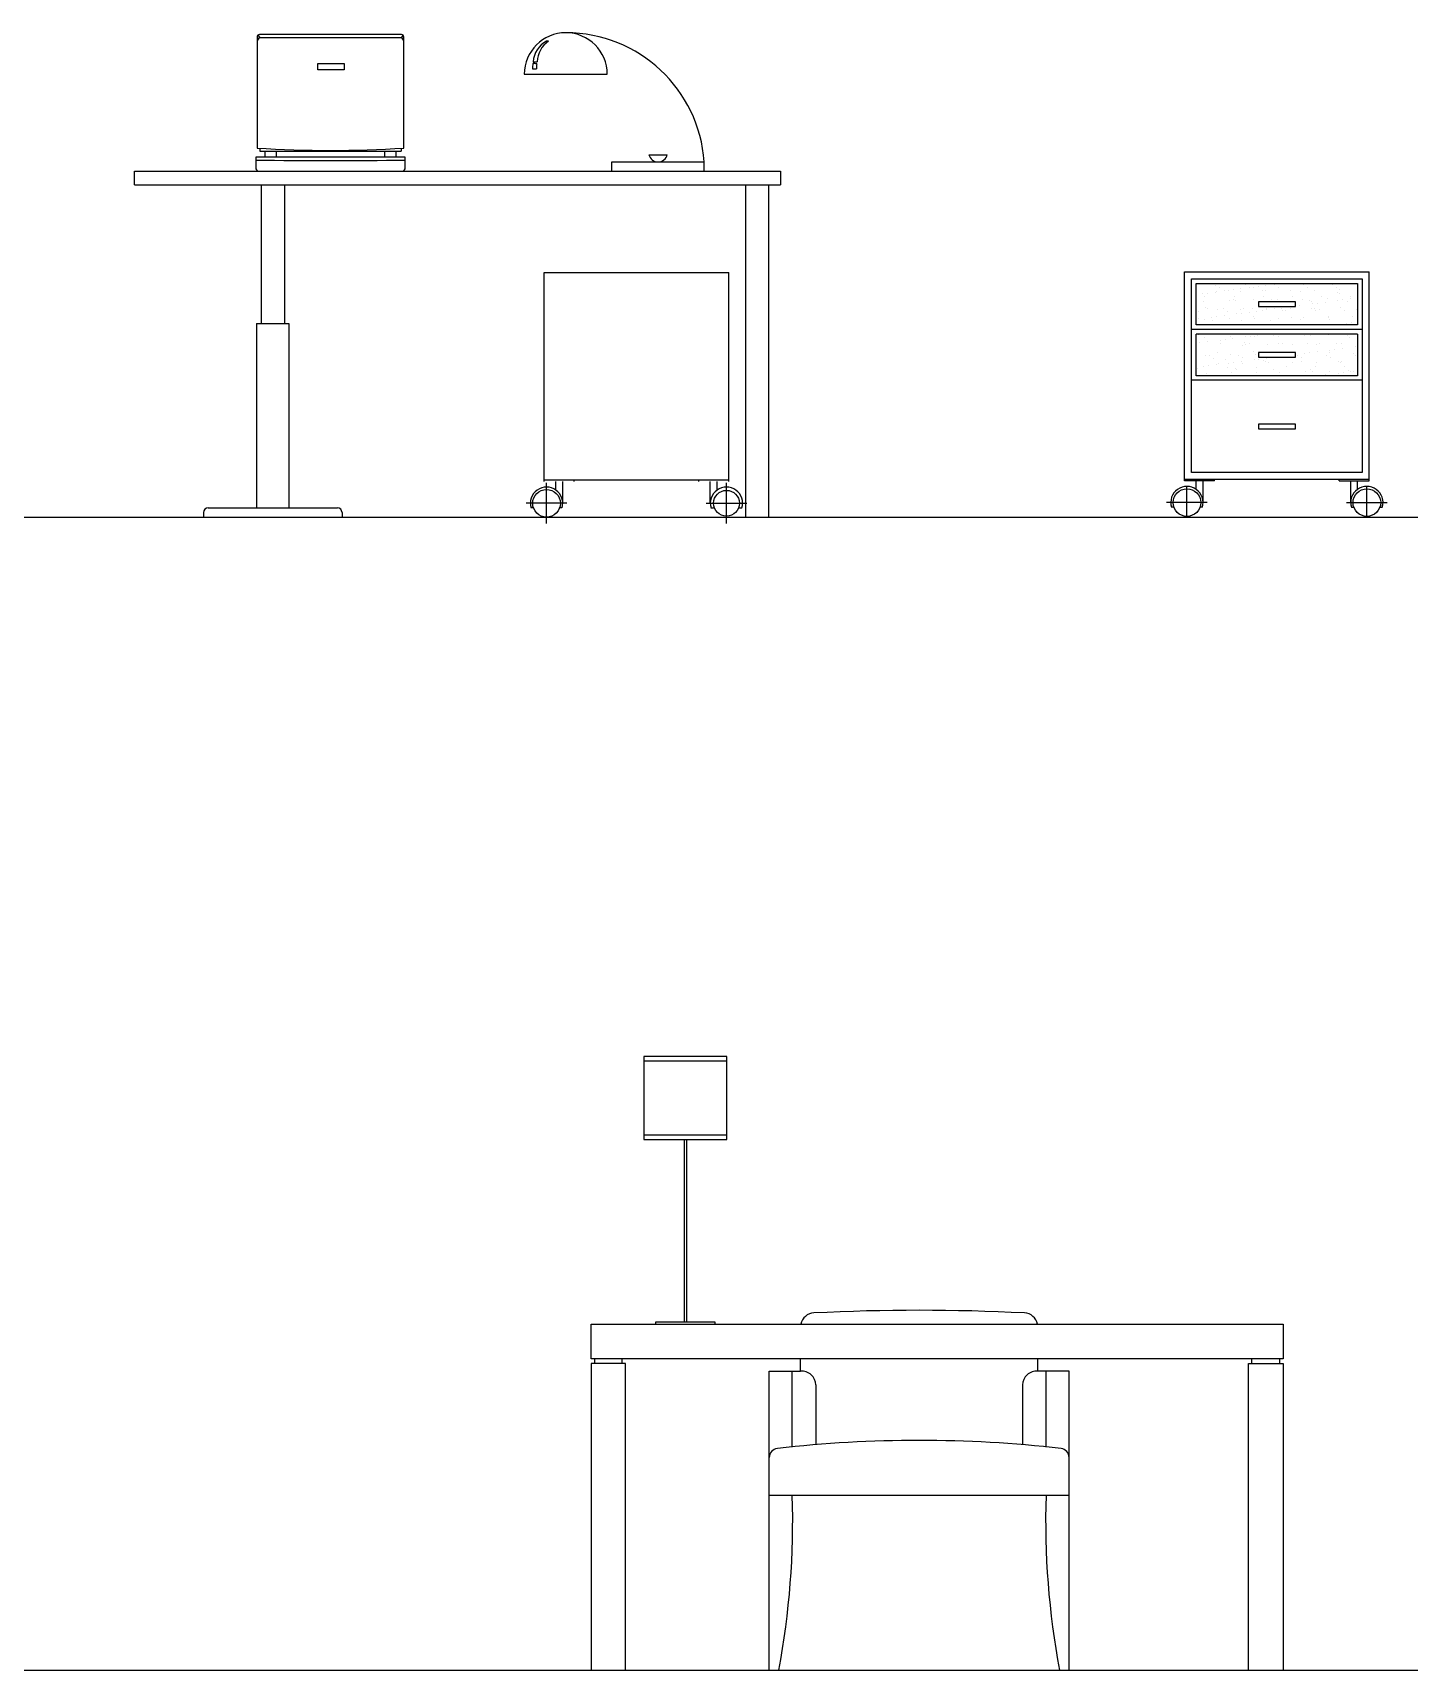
# Model space of a CAD drawing. Header units: inches. Extents: x 6.9 to 49.4, y 11.8 to 36.5.
# Drawn here: x 17.113 to 20.096, y 19.924 to 23.474 of the extents above; entities that cross this region are included whole.
import ezdxf

# ---------------------------------------------------------------- set-up
doc = ezdxf.new("R2010")
doc.units = ezdxf.units.IN
doc.header["$MEASUREMENT"] = 0
doc.layers.add('02', color=2, linetype='Continuous')
doc.layers.add('1', color=1, linetype='Continuous')

msp = doc.modelspace()

# ---------------------------------------------------------------- linework, layer by layer
at = {"layer": '02'}
for p, q in [((17.6006, 23.4685), (17.6052, 23.4638)), ((17.9121, 23.4699), (17.6041, 23.4699)), ((17.9156, 23.4685), (17.911, 23.4638)), ((17.5991, 23.4649), (17.5991, 23.2239)), ((17.6052, 23.4638), (17.911, 23.4638)), ((17.9171, 23.2239), (17.9171, 23.4649)), ((17.7306, 23.4071), (17.7878, 23.4071)), ((17.7306, 23.3935), (17.7306, 23.4071)), ((17.7878, 23.4071), (17.7878, 23.3935)), ((17.7878, 23.3935), (17.7306, 23.3935)), ((18.1781, 23.3839), (18.3581, 23.3839)), ((17.6051, 23.2239), (17.6051, 23.2169)), ((17.9111, 23.2239), (17.9111, 23.2169)), ((17.9201, 23.2039), (17.5961, 23.2039)), ((17.5961, 23.2039), (17.5961, 23.1789)), ((17.6051, 23.2169), (17.9111, 23.2169)), ((17.6161, 23.2169), (17.6161, 23.2039)), ((17.6401, 23.2169), (17.6401, 23.2039)), ((17.8751, 23.2169), (17.8751, 23.2039)), ((17.9001, 23.2169), (17.9001, 23.2039)), ((17.9201, 23.1789), (17.9201, 23.2039)), ((18.3681, 23.1739), (18.3681, 23.1939)), ((18.3681, 23.1939), (18.5681, 23.1939)), ((18.4481, 23.2094), (18.4881, 23.2094)), ((18.5681, 23.1739), (18.5681, 23.1939)), ((17.3331, 23.1739), (18.7334, 23.1739)), ((17.3331, 23.1439), (17.3331, 23.1739)), ((18.7334, 23.1739), (18.7334, 23.1439)), ((17.3331, 23.1439), (18.7334, 23.1439)), ((17.6081, 23.1439), (17.6081, 22.8439)), ((17.6581, 23.1439), (17.6581, 22.8439)), ((18.6584, 22.4239), (18.6584, 23.1439)), ((18.7084, 22.4239), (18.7084, 23.1439)), ((18.2214, 22.5009), (18.2214, 22.9539)), ((18.2214, 22.9539), (18.6214, 22.9539)), ((18.6214, 22.5009), (18.6214, 22.9539)), ((19.6094, 22.5024), (19.6094, 22.9554)), ((19.6094, 22.9554), (20.0094, 22.9554)), ((19.6244, 22.9404), (19.9944, 22.9404)), ((19.6244, 22.5204), (19.6244, 22.9404)), ((19.9944, 22.9404), (19.9944, 22.5204)), ((20.0094, 22.5024), (20.0094, 22.9554)), ((19.6344, 22.9304), (19.9844, 22.9304)), ((19.6344, 22.8404), (19.6344, 22.9304)), ((19.6491, 22.9077), (19.6491, 22.9077)), ((19.6535, 22.9017), (19.6535, 22.9017)), ((19.6597, 22.9091), (19.6597, 22.9091)), ((19.6762, 22.9113), (19.6762, 22.9113)), ((19.6773, 22.927), (19.6773, 22.927)), ((19.6784, 22.9132), (19.6784, 22.9132)), ((19.6859, 22.9215), (19.6859, 22.9215)), ((19.6959, 22.915), (19.6959, 22.915)), ((19.7038, 22.9149), (19.7038, 22.9149)), ((19.7144, 22.9163), (19.7144, 22.9163)), ((19.7168, 22.9019), (19.7168, 22.9019)), ((19.7303, 22.9129), (19.7303, 22.9129)), ((19.7309, 22.9185), (19.7309, 22.9185)), ((19.7406, 22.9271), (19.7406, 22.9271)), ((19.7492, 22.9216), (19.7492, 22.9216)), ((19.7585, 22.9221), (19.7585, 22.9221)), ((19.7691, 22.9235), (19.7691, 22.9235)), ((19.7772, 22.9143), (19.7772, 22.9143)), ((19.78, 22.902), (19.78, 22.902)), ((19.7852, 22.9149), (19.7852, 22.9149)), ((19.7856, 22.9257), (19.7856, 22.9257)), ((19.8039, 22.9272), (19.8039, 22.9272)), ((19.8125, 22.9217), (19.8125, 22.9217)), ((19.8132, 22.9293), (19.8132, 22.9293)), ((19.8384, 22.9156), (19.8384, 22.9156)), ((19.842, 22.9287), (19.842, 22.9287)), ((19.8433, 22.9021), (19.8433, 22.9021)), ((19.8597, 22.9125), (19.8597, 22.9125)), ((19.8672, 22.9273), (19.8672, 22.9273)), ((19.8757, 22.9219), (19.8757, 22.9219)), ((19.8904, 22.9154), (19.8904, 22.9154)), ((19.9066, 22.9022), (19.9066, 22.9022)), ((19.9208, 22.9303), (19.9208, 22.9303)), ((19.9305, 22.9274), (19.9305, 22.9274)), ((19.939, 22.922), (19.939, 22.922)), ((19.941, 22.9118), (19.941, 22.9118)), ((19.9447, 22.9083), (19.9447, 22.9083)), ((19.9453, 22.9173), (19.9453, 22.9173)), ((19.9699, 22.9023), (19.9699, 22.9023)), ((19.9844, 22.9304), (19.9844, 22.8404)), ((19.6348, 22.8971), (19.6348, 22.8971)), ((19.639, 22.8705), (19.639, 22.8705)), ((19.651, 22.8922), (19.651, 22.8922)), ((19.655, 22.8786), (19.655, 22.8786)), ((19.6587, 22.8752), (19.6587, 22.8752)), ((19.6796, 22.874), (19.6796, 22.874)), ((19.6937, 22.8761), (19.6937, 22.8761)), ((19.7023, 22.8706), (19.7023, 22.8706)), ((19.7058, 22.8941), (19.7058, 22.8941)), ((19.7161, 22.8964), (19.7161, 22.8964)), ((19.7198, 22.893), (19.7198, 22.893)), ((19.7226, 22.8648), (19.7226, 22.8648)), ((19.7316, 22.8738), (19.7316, 22.8738)), ((19.7331, 22.8662), (19.7331, 22.8662)), ((19.7375, 22.8768), (19.7375, 22.8768)), ((19.7497, 22.8683), (19.7497, 22.8683)), ((19.757, 22.8762), (19.757, 22.8762)), ((19.759, 22.8948), (19.759, 22.8948)), ((19.7656, 22.8707), (19.7656, 22.8707)), ((19.8494, 22.8904), (19.7694, 22.8904)), ((19.7694, 22.8904), (19.7694, 22.8804)), ((19.7694, 22.8804), (19.8494, 22.8804)), ((19.7773, 22.872), (19.7773, 22.872)), ((19.7865, 22.8758), (19.7865, 22.8758)), ((19.7878, 22.8734), (19.7878, 22.8734)), ((19.7986, 22.8946), (19.7986, 22.8946)), ((19.8044, 22.8755), (19.8044, 22.8755)), ((19.811, 22.8946), (19.811, 22.8946)), ((19.8188, 22.8761), (19.8188, 22.8761)), ((19.8226, 22.8727), (19.8226, 22.8727)), ((19.8289, 22.8709), (19.8289, 22.8709)), ((19.832, 22.8792), (19.832, 22.8792)), ((19.8397, 22.8765), (19.8397, 22.8765)), ((19.8494, 22.8804), (19.8494, 22.8904)), ((19.859, 22.8827), (19.859, 22.8827)), ((19.8659, 22.8966), (19.8659, 22.8966)), ((19.8799, 22.8939), (19.8799, 22.8939)), ((19.8836, 22.8905), (19.8836, 22.8905)), ((19.8836, 22.8764), (19.8836, 22.8764)), ((19.8866, 22.8864), (19.8866, 22.8864)), ((19.8917, 22.8762), (19.8917, 22.8762)), ((19.8922, 22.871), (19.8922, 22.871)), ((19.8972, 22.8878), (19.8972, 22.8878)), ((19.9013, 22.8743), (19.9013, 22.8743)), ((19.9137, 22.8899), (19.9137, 22.8899)), ((19.9191, 22.8972), (19.9191, 22.8972)), ((19.9413, 22.8936), (19.9413, 22.8936)), ((19.9466, 22.8782), (19.9466, 22.8782)), ((19.9519, 22.895), (19.9519, 22.895)), ((19.9554, 22.8711), (19.9554, 22.8711)), ((19.9624, 22.8921), (19.9624, 22.8921)), ((19.9684, 22.8971), (19.9684, 22.8971)), ((19.9826, 22.8736), (19.9826, 22.8736)), ((17.5981, 22.8439), (17.5981, 22.4439)), ((17.5981, 22.8439), (17.6681, 22.8439)), ((17.6681, 22.8439), (17.6681, 22.4439)), ((19.9944, 22.8304), (19.6244, 22.8304)), ((19.9844, 22.8404), (19.6344, 22.8404)), ((19.6403, 22.8539), (19.6403, 22.8539)), ((19.6522, 22.853), (19.6522, 22.853)), ((19.6679, 22.8576), (19.6679, 22.8576)), ((19.6699, 22.8509), (19.6699, 22.8509)), ((19.6784, 22.859), (19.6784, 22.859)), ((19.695, 22.8611), (19.695, 22.8611)), ((19.6966, 22.8404), (19.6966, 22.8404)), ((19.7071, 22.855), (19.7071, 22.855)), ((19.7332, 22.851), (19.7332, 22.851)), ((19.7577, 22.8583), (19.7577, 22.8583)), ((19.7615, 22.8548), (19.7615, 22.8548)), ((19.7964, 22.8511), (19.7964, 22.8511)), ((19.8123, 22.8554), (19.8123, 22.8554)), ((19.8402, 22.8565), (19.8402, 22.8565)), ((19.8597, 22.8512), (19.8597, 22.8512)), ((19.8672, 22.8574), (19.8672, 22.8574)), ((19.9204, 22.8581), (19.9204, 22.8581)), ((19.9215, 22.8558), (19.9215, 22.8558)), ((19.923, 22.8513), (19.923, 22.8513)), ((19.9601, 22.8434), (19.9601, 22.8434)), ((19.9707, 22.8448), (19.9707, 22.8448)), ((19.9723, 22.8578), (19.9723, 22.8578)), ((19.9844, 22.8204), (19.6344, 22.8204)), ((19.6344, 22.7304), (19.6344, 22.8204)), ((19.6393, 22.8192), (19.6393, 22.8192)), ((19.6425, 22.8016), (19.6425, 22.8016)), ((19.6535, 22.8139), (19.6535, 22.8139)), ((19.6554, 22.8196), (19.6554, 22.8196)), ((19.659, 22.8038), (19.659, 22.8038)), ((19.6863, 22.8), (19.6863, 22.8)), ((19.6866, 22.8074), (19.6866, 22.8074)), ((19.6972, 22.8088), (19.6972, 22.8088)), ((19.7084, 22.8158), (19.7084, 22.8158)), ((19.7137, 22.811), (19.7137, 22.811)), ((19.7187, 22.8197), (19.7187, 22.8197)), ((19.7342, 22.7955), (19.7342, 22.7955)), ((19.7383, 22.8023), (19.7383, 22.8023)), ((19.7413, 22.8146), (19.7413, 22.8146)), ((19.742, 22.7988), (19.742, 22.7988)), ((19.7496, 22.8001), (19.7496, 22.8001)), ((19.7519, 22.816), (19.7519, 22.816)), ((19.7616, 22.8165), (19.7616, 22.8165)), ((19.7684, 22.8182), (19.7684, 22.8182)), ((19.782, 22.8199), (19.782, 22.8199)), ((19.7891, 22.7975), (19.7891, 22.7975)), ((19.7994, 22.8201), (19.7994, 22.8201)), ((19.8031, 22.8167), (19.8031, 22.8167)), ((19.8129, 22.8002), (19.8129, 22.8002)), ((19.8136, 22.8163), (19.8136, 22.8163)), ((19.8208, 22.8005), (19.8208, 22.8005)), ((19.8423, 22.7981), (19.8423, 22.7981)), ((19.8453, 22.82), (19.8453, 22.82)), ((19.8685, 22.8182), (19.8685, 22.8182)), ((19.8761, 22.8003), (19.8761, 22.8003)), ((19.8819, 22.8183), (19.8819, 22.8183)), ((19.8942, 22.7979), (19.8942, 22.7979)), ((19.9021, 22.7998), (19.9021, 22.7998)), ((19.9086, 22.8201), (19.9086, 22.8201)), ((19.9216, 22.8189), (19.9216, 22.8189)), ((19.9394, 22.8004), (19.9394, 22.8004)), ((19.9491, 22.7999), (19.9491, 22.7999)), ((19.9632, 22.8176), (19.9632, 22.8176)), ((19.9669, 22.8142), (19.9669, 22.8142)), ((19.9718, 22.8202), (19.9718, 22.8202)), ((19.9788, 22.7933), (19.9788, 22.7933)), ((19.9844, 22.8204), (19.9844, 22.7304)), ((19.6548, 22.7747), (19.6548, 22.7747)), ((19.6633, 22.7742), (19.6633, 22.7742)), ((19.6719, 22.7687), (19.6719, 22.7687)), ((19.681, 22.781), (19.681, 22.781)), ((19.6835, 22.7566), (19.6835, 22.7566)), ((19.6986, 22.7648), (19.6986, 22.7648)), ((19.7053, 22.7573), (19.7053, 22.7573)), ((19.7097, 22.7767), (19.7097, 22.7767)), ((19.7159, 22.7587), (19.7159, 22.7587)), ((19.7266, 22.7743), (19.7266, 22.7743)), ((19.7324, 22.7609), (19.7324, 22.7609)), ((19.7351, 22.7689), (19.7351, 22.7689)), ((19.7355, 22.7563), (19.7355, 22.7563)), ((19.7597, 22.7826), (19.7597, 22.7826)), ((19.76, 22.7645), (19.76, 22.7645)), ((19.7629, 22.7774), (19.7629, 22.7774)), ((19.8494, 22.7804), (19.7694, 22.7804)), ((19.7694, 22.7804), (19.7694, 22.7704)), ((19.7694, 22.7704), (19.8494, 22.7704)), ((19.7706, 22.7659), (19.7706, 22.7659)), ((19.7799, 22.7641), (19.7799, 22.7641)), ((19.7837, 22.7607), (19.7837, 22.7607)), ((19.7871, 22.7681), (19.7871, 22.7681)), ((19.7903, 22.7583), (19.7903, 22.7583)), ((19.7984, 22.769), (19.7984, 22.769)), ((19.841, 22.7819), (19.841, 22.7819)), ((19.8435, 22.759), (19.8435, 22.759)), ((19.8494, 22.7704), (19.8494, 22.7804)), ((19.8531, 22.7746), (19.8531, 22.7746)), ((19.8617, 22.7691), (19.8617, 22.7691)), ((19.8624, 22.7623), (19.8624, 22.7623)), ((19.8697, 22.7791), (19.8697, 22.7791)), ((19.88, 22.7803), (19.88, 22.7803)), ((19.8955, 22.7587), (19.8955, 22.7587)), ((19.8965, 22.7825), (19.8965, 22.7825)), ((19.9164, 22.7747), (19.9164, 22.7747)), ((19.9235, 22.7801), (19.9235, 22.7801)), ((19.9241, 22.7861), (19.9241, 22.7861)), ((19.925, 22.7692), (19.925, 22.7692)), ((19.9347, 22.7875), (19.9347, 22.7875)), ((19.9438, 22.7616), (19.9438, 22.7616)), ((19.9475, 22.7582), (19.9475, 22.7582)), ((19.9504, 22.7607), (19.9504, 22.7607)), ((19.9512, 22.7897), (19.9512, 22.7897)), ((19.9749, 22.7795), (19.9749, 22.7795)), ((19.9797, 22.7748), (19.9797, 22.7748)), ((19.9944, 22.7204), (19.6244, 22.7204)), ((19.9844, 22.7304), (19.6344, 22.7304)), ((19.6375, 22.747), (19.6375, 22.747)), ((19.6506, 22.7501), (19.6506, 22.7501)), ((19.6561, 22.7356), (19.6561, 22.7356)), ((19.6612, 22.7515), (19.6612, 22.7515)), ((19.6777, 22.7537), (19.6777, 22.7537)), ((19.7027, 22.7491), (19.7027, 22.7491)), ((19.711, 22.7375), (19.711, 22.7375)), ((19.7189, 22.7463), (19.7189, 22.7463)), ((19.7226, 22.7428), (19.7226, 22.7428)), ((19.7642, 22.7382), (19.7642, 22.7382)), ((19.766, 22.7492), (19.766, 22.7492)), ((19.8014, 22.7445), (19.8014, 22.7445)), ((19.8161, 22.738), (19.8161, 22.738)), ((19.8293, 22.7493), (19.8293, 22.7493)), ((19.871, 22.7399), (19.871, 22.7399)), ((19.8827, 22.7438), (19.8827, 22.7438)), ((19.8864, 22.7403), (19.8864, 22.7403)), ((19.8925, 22.7494), (19.8925, 22.7494)), ((19.9153, 22.7323), (19.9153, 22.7323)), ((19.9242, 22.7406), (19.9242, 22.7406)), ((19.9429, 22.7359), (19.9429, 22.7359)), ((19.9534, 22.7373), (19.9534, 22.7373)), ((19.9558, 22.7496), (19.9558, 22.7496)), ((19.9652, 22.742), (19.9652, 22.742)), ((19.97, 22.7395), (19.97, 22.7395)), ((19.9762, 22.7404), (19.9762, 22.7404)), ((19.8494, 22.6254), (19.7694, 22.6254)), ((19.7694, 22.6254), (19.7694, 22.6154)), ((19.7694, 22.6154), (19.8494, 22.6154)), ((19.8494, 22.6154), (19.8494, 22.6254)), ((19.9944, 22.5204), (19.6244, 22.5204)), ((18.6214, 22.5039), (18.2214, 22.5039)), ((18.2264, 22.4098), (18.2264, 22.498)), ((18.2464, 22.4827), (18.2464, 22.5009)), ((18.2614, 22.4539), (18.2614, 22.5009)), ((18.2864, 22.5009), (18.2864, 22.5039)), ((18.5564, 22.5009), (18.5564, 22.5039)), ((18.5814, 22.4539), (18.5814, 22.5009)), ((18.5964, 22.4827), (18.5964, 22.5009)), ((18.6164, 22.4098), (18.6164, 22.498)), ((20.0094, 22.5054), (19.6094, 22.5054)), ((19.6744, 22.5024), (19.6094, 22.5024)), ((19.6144, 22.4254), (19.6144, 22.4904)), ((19.6344, 22.4842), (19.6344, 22.5024)), ((19.6494, 22.4554), (19.6494, 22.5024)), ((19.6744, 22.5024), (19.6744, 22.5054)), ((19.9444, 22.5024), (19.9444, 22.5054)), ((19.9444, 22.5024), (20.0094, 22.5024)), ((19.9694, 22.4554), (19.9694, 22.5024)), ((19.9844, 22.4842), (19.9844, 22.5024)), ((20.0044, 22.4254), (20.0044, 22.4904)), ((17.4931, 22.4439), (17.7731, 22.4439)), ((18.2705, 22.4539), (18.1823, 22.4539)), ((18.1981, 22.4439), (18.1928, 22.4439)), ((18.2599, 22.4439), (18.2547, 22.4439)), ((18.5723, 22.4539), (18.6605, 22.4539)), ((18.5828, 22.4439), (18.5881, 22.4439)), ((18.6447, 22.4439), (18.6499, 22.4439)), ((19.6585, 22.4554), (19.5703, 22.4554)), ((19.5862, 22.4454), (19.5809, 22.4454)), ((19.648, 22.4454), (19.6427, 22.4454)), ((19.9603, 22.4554), (20.0485, 22.4554)), ((19.9709, 22.4454), (19.9762, 22.4454)), ((20.0327, 22.4454), (20.038, 22.4454)), ((17.4831, 22.4339), (17.4831, 22.4239)), ((17.4831, 22.4239), (17.7838, 22.4239)), ((17.7831, 22.4339), (17.7831, 22.4239)), ((18.6584, 22.4239), (18.7084, 22.4239))]:
    msp.add_line(p, q, dxfattribs=at)
for centre, radius in [((18.2264, 22.4539), 0.03), ((18.6164, 22.4539), 0.028), ((19.6144, 22.4554), 0.03), ((20.0044, 22.4554), 0.03)]:
    msp.add_circle(centre, radius, dxfattribs=at)
for centre, radius, start, end in [((17.6041, 23.4649), 0.005, 90, 180), ((17.9121, 23.4649), 0.005, 0, 90), ((18.2681, 23.3839), 0.09, 0, 180), ((18.2687, 23.1739), 0.3, 3.8226, 90), ((17.6131, 23.4519), 0.0144, 123.5583, 167.6841), ((17.9031, 23.4519), 0.0144, 12.3159, 56.4417), ((18.2523, 23.4075), 0.0549, 118.436, 176.1608), ((18.2611, 23.4091), 0.0553, 123.191, 177.9268), ((18.2252, 23.4097), 0.046, 82.8724, 88.7785), ((18.2766, 23.3945), 0.0808, 171.0563, 179.1889), ((18.2005, 23.4519), 0.0564, 265.2212, 274.5089), ((18.171, 22.639), 0.7685, 87.4404, 88.0758), ((18.2025, 23.5559), 0.1448, 268.0163, 271.322), ((18.259, 23.3995), 0.0542, 172.2846, 184.0548), ((17.7581, 25.7495), 2.5306, 266.3977, 273.6023), ((17.7581, 34.95), 11.7532, 269.21024, 270.78976), ((18.4681, 23.2146), 0.0207, 194.4775, 345.5225), ((17.6037, 23.1819), 0.00814, 201.7449, 280.1459), ((17.9125, 23.1819), 0.00814, 259.8541, 338.2551), ((18.2264, 22.4539), 0.035, 343.3985, 196.6015), ((18.6164, 22.4539), 0.035, 343.3985, 196.6015), ((19.6144, 22.4554), 0.035, 343.3985, 196.6015), ((20.0044, 22.4554), 0.035, 343.3985, 196.6015), ((17.4931, 22.4339), 0.01, 90, 180), ((17.7731, 22.4339), 0.01, 0, 90)]:
    msp.add_arc(centre, radius, start, end, dxfattribs=at)
at = {"layer": '1'}
for p, q in [((7.202, 22.4239), (27.5282, 22.4239)), ((18.6172, 21.2545), (18.4372, 21.2545)), ((18.4372, 21.2545), (18.4372, 21.0745)), ((18.6172, 21.2445), (18.4372, 21.2445)), ((18.6172, 21.0745), (18.6172, 21.2545)), ((18.4372, 21.0845), (18.6172, 21.0845)), ((18.4372, 21.0745), (18.6172, 21.0745)), ((18.5247, 21.0745), (18.5247, 20.6789)), ((18.5297, 21.0745), (18.5297, 20.6789)), ((18.3228, 20.5989), (18.3228, 20.6739)), ((18.3228, 20.6739), (19.8228, 20.6739)), ((18.5922, 20.6789), (18.4622, 20.6789)), ((18.4622, 20.6789), (18.4622, 20.6739)), ((18.5922, 20.6739), (18.5922, 20.6789)), ((19.8228, 20.6739), (19.8228, 20.5989)), ((19.8228, 20.5989), (18.3228, 20.5989)), ((18.3303, 20.5989), (18.3303, 20.5889)), ((18.3903, 20.5889), (18.3903, 20.5989)), ((18.7772, 20.5725), (18.7772, 20.5989)), ((19.291, 20.5725), (19.291, 20.5989)), ((19.7553, 20.5889), (19.7553, 20.5989)), ((19.8153, 20.5989), (19.8153, 20.5889)), ((18.3978, 20.5889), (18.3228, 20.5889)), ((18.3228, 20.5889), (18.3228, 19.9239)), ((18.3978, 19.9239), (18.3978, 20.5889)), ((18.7091, 19.9239), (18.7091, 20.5725)), ((18.7091, 20.5725), (18.7772, 20.5725)), ((18.7591, 20.4077), (18.7591, 20.5725)), ((19.3591, 20.5725), (19.291, 20.5725)), ((19.3091, 20.4077), (19.3091, 20.5725)), ((19.3591, 19.9239), (19.3591, 20.5725)), ((19.7478, 19.9239), (19.7478, 20.5889)), ((19.7478, 20.5889), (19.8228, 20.5889)), ((19.8228, 20.5889), (19.8228, 19.9239)), ((18.8098, 20.5425), (18.8098, 20.413)), ((19.2583, 20.5425), (19.2583, 20.413)), ((19.3591, 20.3025), (18.7091, 20.3025)), ((7.202, 19.9239), (27.5282, 19.9239))]:
    msp.add_line(p, q, dxfattribs=at)
for centre, radius, start, end in [((18.8072, 20.6685), 0.03, 92.2651, 169.4863), ((19.0341, 16.222), 4.4823, 87.0831, 92.9169), ((19.261, 20.6685), 0.03, 10.5137, 87.7349), ((18.7798, 20.5425), 0.03, 0, 95.0133), ((19.2883, 20.5425), 0.03, 84.9867, 180), ((19.0341, 17.7087), 2.7135, 83.494, 96.506), ((18.7291, 20.3849), 0.02, 97.0697, 180), ((19.3391, 20.3849), 0.02, 0, 82.9303), ((17.0056, 20.2471), 1.7543, 349.3835, 1.8095), ((21.0625, 20.2471), 1.7543, 178.1905, 190.6165)]:
    msp.add_arc(centre, radius, start, end, dxfattribs=at)

doc.saveas('drawing.dxf')
